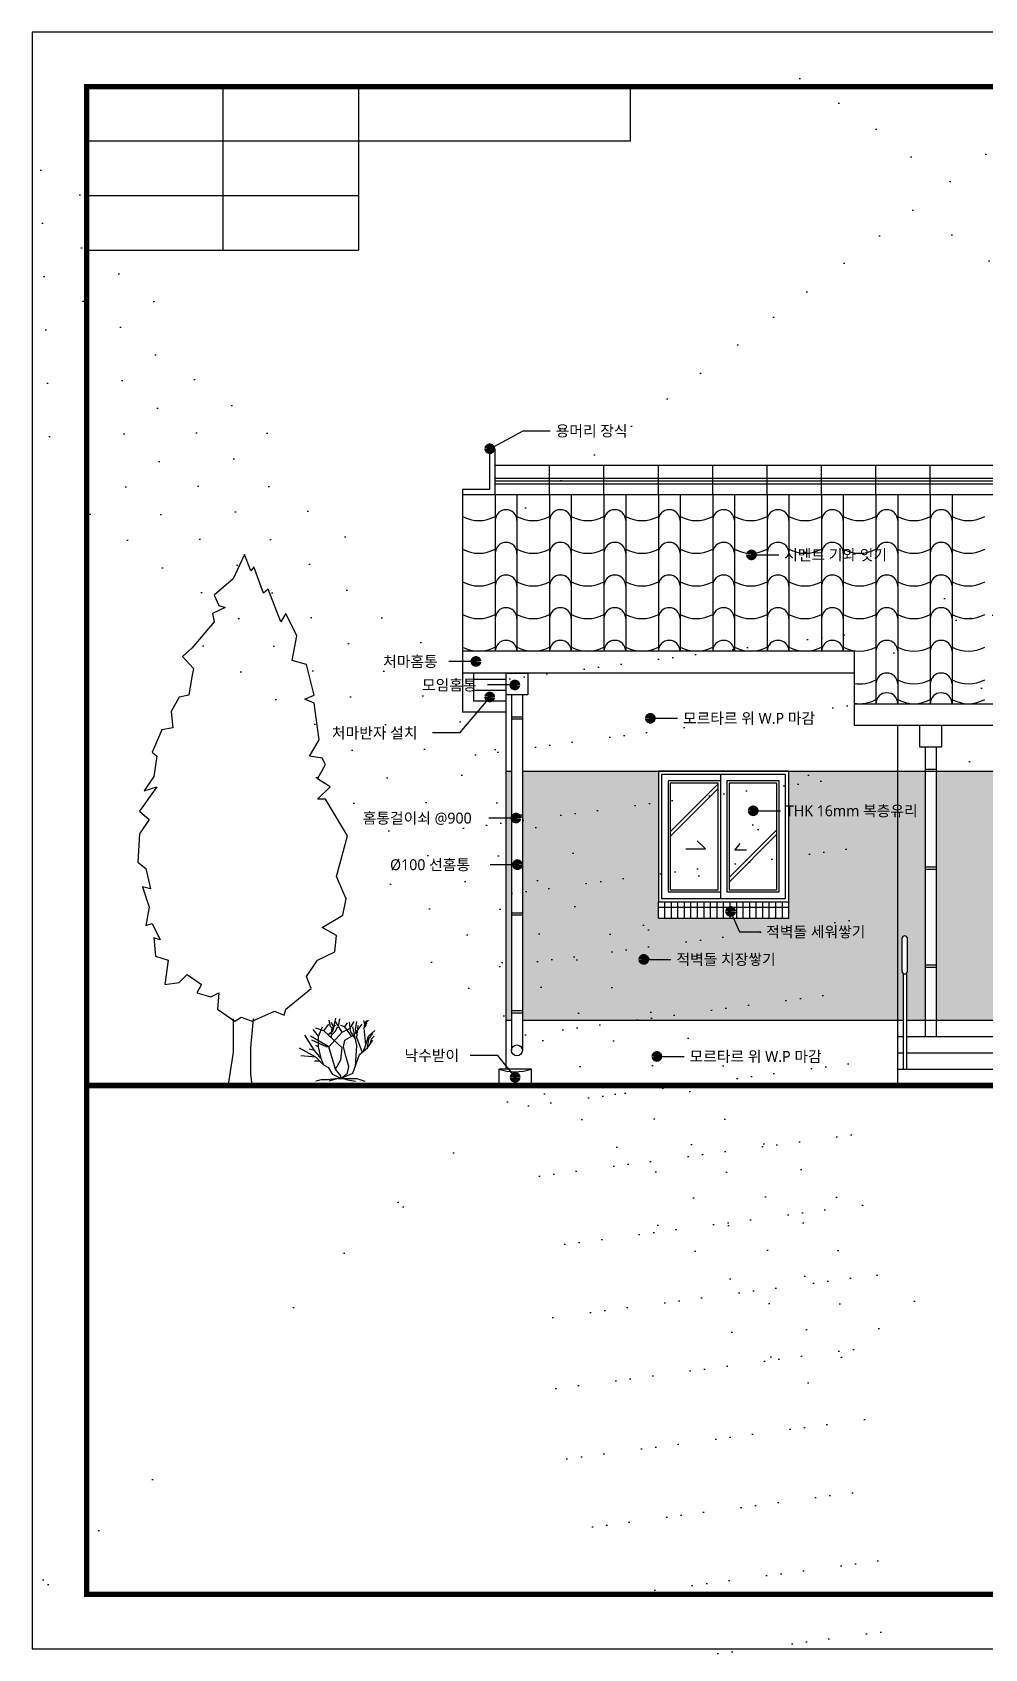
# Model space of a CAD drawing. Header units: millimetres. Extents: x 18875919977 to 37752253206, y 13263225700 to 26526468229.
# Drawn here: x 18876103577 to 18876112332, y 13263225700 to 13263240550 of the extents above; entities that cross this region are included whole.
import ezdxf

# ---------------------------------------------------------------- set-up
doc = ezdxf.new("R2010")
doc.units = ezdxf.units.MM
doc.header["$LTSCALE"] = 20
for name, color, linetype in [('2-Con', 2, 'Continuous'), ('3-ETC', 3, 'Continuous'), ('4-Win', 4, 'Continuous'), ('5-Fin', 5, 'Continuous'), ('6-Text', 7, 'Continuous')]:
    doc.layers.add(name, color=color, linetype=linetype)
doc.styles.get("Standard").update_dxf_attribs({"font": 'l_10646.ttf'})

# ---------------------------------------------------------------- blocks, each defined once
blk = doc.blocks.new('Tree - type 2 deciduous elevation')
blk.add_lwpolyline([(-2.754, 191.699), (-6.78, 182.851), (-13.682, 176.953), (-11.956, 173.266), (-9.656, 172.529), (-14.257, 170.317), (-13.682, 167.368), (-21.733, 157.783), (-25.184, 154.834), (-21.158, 150.41), (-21.733, 147.461), (-22.884, 140.825), (-26.334, 140.087), (-29.21, 134.926), (-28.635, 129.028), (-32.661, 128.291), (-36.111, 120.18), (-34.386, 118.706), (-35.536, 111.333), (-38.987, 106.171), (-34.386, 107.646), (-40.712, 98.798), (-37.261, 95.849), (-40.712, 90.688), (-41.287, 80.366), (-38.412, 78.154), (-36.686, 70.781), (-39.562, 71.518), (-37.261, 64.145), (-38.412, 57.509), (-36.111, 58.247), (-33.236, 52.348), (-35.536, 53.086), (-34.961, 46.45), (-30.36, 44.975), (-31.51, 36.128), (-26.334, 36.865), (-23.459, 39.814), (-18.283, 36.128), (-20.008, 33.178), (-14.832, 31.704), (-11.956, 33.178), (-12.531, 27.28), (-6.205, 22.856), (-3.905, 24.331), (0.121, 22.856), (8.173, 26.543), (11.624, 25.068), (12.199, 27.28), (21.4, 34.653), (19.675, 39.077), (23.701, 44.975), (30.027, 47.924), (30.602, 53.823), (25.426, 56.772), (32.903, 61.196), (34.053, 67.094), (30.602, 75.205), (34.628, 89.951), (26.576, 103.222), (23.701, 103.222), (28.302, 107.646), (23.701, 110.595), (26.576, 115.756), (25.426, 117.968), (20.825, 118.706), (24.276, 124.604), (22.551, 137.876), (19.1, 139.35), (22.551, 140.825), (19.675, 151.884), (14.499, 153.359), (16.224, 162.207), (12.199, 170.317), (10.473, 167.368), (5.872, 179.165), (4.147, 177.69), (0.696, 187.275), (-0.454, 185.8)], close=True)
for points in [[(-6.813, 23.669), (-6.813, 11.669), (-8.627, 0)], [(0.387, 23.669), (-0.576, 13.271), (-0.576, 3.686), (0, 0)]]:
    blk.add_lwpolyline(points)
blk = doc.blocks.new('Shrub - elevation')
for p, q in [((-16.8, 16.32), (-18.72, 18.72)), ((-14.88, 18.24), (-17.76, 19.2)), ((-16.8, 16.32), (-15.36, 19.68)), ((-14.88, 18.24), (-12.96, 20.64)), ((-8.16, 12), (-14.88, 18.24)), ((-13.325, 16.724), (-11.433, 18.289)), ((-12.96, 12.48), (-8.16, 17.76)), ((-12.471, 19.775), (-12.898, 22.044)), ((-11.677, 19.071), (-12.471, 19.775)), ((-11.28, 19.619), (-12.104, 21.184)), ((-12.043, 15.628), (-11.921, 18.836)), ((-11.982, 16.802), (-10.579, 18.054)), ((-11.921, 18.836), (-10.64, 20.401)), ((-11.433, 18.289), (-10.457, 22.749)), ((-10.579, 18.054), (-9.846, 19.697)), ((-8.16, 17.76), (-10.56, 21.6)), ((-9.48, 19.775), (-8.992, 22.592)), ((-7.2, 19.68), (-8.64, 20.16)), ((-8.16, 17.76), (-5.28, 19.2)), ((-7.2, 19.68), (-6.24, 21.12)), ((-4.8, 16.32), (-7.2, 19.68)), ((-5.086, 17.741), (-5.513, 21.34)), ((-5.28, 19.2), (-3.84, 21.6)), ((-3.377, 15.315), (-5.086, 17.819)), ((-2.88, 12.96), (-4.32, 19.68)), ((-3.84, 16.8), (-0.96, 20.64)), ((-3.377, 18.602), (-2.888, 21.575)), ((-2.766, 16.802), (-3.377, 18.602)), ((-2.88, 15.84), (-2.4, 20.16)), ((-0.508, 21.888), (-0.081, 20.558)), ((-0.203, 19.149), (0.102, 21.34)), ((0.346, 13.203), (-0.203, 19.149)), ((-0.142, 19.384), (0.59, 20.401)), ((-0.02, 20.01), (0.896, 21.105)), ((0.041, 20.714), (1.384, 22.044)), ((0.102, 21.34), (0.835, 21.888)), ((1.323, 16.254), (3.642, 18.289)), ((-17.76, 8.64), (-23.663, 11.961)), ((-18.24, 11.04), (-21.755, 16.655)), ((-12.96, 12.48), (-19.68, 16.32)), ((-13.92, 12.48), (-19.2, 14.88)), ((-16.8, 12.48), (-17.76, 12.96)), ((-16.8, 12.48), (-16.8, 16.32)), ((-15.84, 8.16), (-16.8, 12.48)), ((-12.96, 12.48), (-13.92, 12.48)), ((-10.56, 4.32), (-12.96, 12.48)), ((-8.64, 7.68), (-8.16, 12)), ((-7.68, 12.48), (-7.2, 14.88)), ((-6.72, 8.64), (-7.68, 12.48)), ((-7.2, 14.88), (-3.84, 16.8)), ((-3.36, 5.28), (-2.88, 12.96)), ((-0.96, 10.56), (-2.88, 15.84)), ((-1.92, 9.6), (0.96, 12)), ((-0.48, 10.8), (0.346, 13.203)), ((0.346, 13.203), (1.323, 16.254)), ((0.96, 12), (1.44, 15.36)), ((0.96, 12), (2.88, 14.88)), ((1.44, 15.36), (2.88, 17.28)), ((1.92, 13.44), (2.4, 15.36)), ((2.4, 15.36), (3.36, 16.32)), ((-17.76, 8.64), (-23.128, 9.222)), ((-18.24, 11.04), (-20.16, 11.52)), ((-15.84, 8.16), (-18.24, 11.04)), ((-16.32, 7.2), (-18.24, 7.2)), ((-14.88, 5.76), (-17.76, 8.64)), ((-14.88, 5.76), (-15.84, 8.16)), ((-10.56, 4.32), (-8.64, 7.68)), ((-5.76, 5.28), (-6.72, 8.64)), ((-4.32, 2.88), (-1.92, 9.6)), ((-15.84, 0.48), (-17.76, 0)), ((-13.44, 0.48), (-15.84, 0.48)), ((-12.96, 4.8), (-14.88, 5.76)), ((-9.6, 0.96), (-13.44, 0.48)), ((-11.52, 2.4), (-12.96, 4.8)), ((-9.6, 0.96), (-12.96, 0)), ((-8.64, 0.96), (-11.52, 2.4)), ((-8.64, 1.92), (-10.56, 4.32)), ((-9.6, 0.96), (-7.68, 0.96)), ((-8.64, 0.96), (-4.32, 2.88)), ((-8.64, 0.96), (-6.24, 2.88)), ((-8.64, 0.96), (-8.64, 1.92)), ((-8.64, 0.96), (-2.88, 0.96)), ((-7.68, 0.96), (-6.24, 0.48)), ((-6.24, 2.88), (-5.76, 5.28)), ((-6.24, 0.48), (-3.36, 0)), ((-2.88, 0.96), (0, 0))]:
    blk.add_line(p, q)

msp = doc.modelspace()

# ---------------------------------------------------------------- hatches: boundary and pattern name
at = {"layer": '3-ETC'}
h = msp.add_hatch(dxfattribs=at)
h.set_pattern_fill('_USER', color=256, scale=60, angle=90, pattern_type=0)
h.set_pattern_definition([(90, (18876109331.685, 13263232412.27), (-60, 4e-15), [])])
h.paths.add_polyline_path([(18876110531.68544, 13263232512.26816), (18876109331.68544, 13263232512.26816), (18876109331.68544, 13263232412.26816), (18876110531.68544, 13263232412.26816)])
h.paths.add_polyline_path([(18876110531.68544, 13263232562.26816), (18876109331.68544, 13263232562.26816), (18876109331.68544, 13263232512.26816), (18876110531.68544, 13263232512.26816)])
at = {"layer": '5-Fin'}
h = msp.add_hatch(dxfattribs=at)
h.set_pattern_fill('AR-SAND', color=256, scale=10)
edge = h.paths.add_edge_path()
edge.add_line((18876111531.68544, 13263231474.11114), (18876108081.68544, 13263231474.11114))
edge.add_line((18876108081.68544, 13263231474.11114), (18876108081.68544, 13263231197.08572))
edge.add_ellipse((18876108031.68544, 13263231197.08572), major_axis=(-50, 0), ratio=1, start_angle=0, end_angle=180, ccw=False)
edge.add_line((18876107981.68544, 13263231197.08572), (18876107981.68544, 13263231474.11114))
edge.add_line((18876107981.68544, 13263231474.11114), (18876107931.68544, 13263231474.11114))
edge.add_line((18876107931.68544, 13263231474.11114), (18876107931.68544, 13263231051.78342))
edge.add_line((18876107931.68544, 13263231051.78342), (18876107954.19755, 13263231024.11114))
edge.add_line((18876107954.19755, 13263231024.11114), (18876108165.21198, 13263231024.11114))
edge.add_line((18876108165.21198, 13263231024.11114), (18876108165.21198, 13263230874.11114))
edge.add_line((18876108165.21198, 13263230874.11114), (18876111531.68544, 13263230874.11114))
edge.add_line((18876111531.68544, 13263230874.11114), (18876111531.68544, 13263231474.11114))
h.paths.add_polyline_path([(18876109343.17488, 13263231141.21891, -1), (18876109293.17488, 13263231141.21891, -1)], flags=16)
h.paths.add_polyline_path([(18876111531.68544, 13263234183.8231), (18876111131.68544, 13263234183.8231), (18876111131.68544, 13263234663.82311), (18876108131.68544, 13263234663.82311), (18876108131.68544, 13263234463.82311), (18876108081.68544, 13263234463.82311), (18876108081.68544, 13263233762.26816), (18876111531.68544, 13263233762.26816)])
h.paths.add_polyline_path([(18876109232.90522, 13263234247.80581, -1), (18876109282.90522, 13263234247.80581, -1)], flags=16)
h.paths.add_polyline_path([(18876117031.68544, 13263234183.8231), (18876111934.8712, 13263234183.8231), (18876111934.8712, 13263233983.82311), (18876111884.8712, 13263233983.82311), (18876111884.8712, 13263233762.26816), (18876117031.68544, 13263233762.26816)])
h.paths.add_polyline_path([(18876121081.68544, 13263234463.82311), (18876121031.68544, 13263234463.82311), (18876121031.68544, 13263234663.82311), (18876117431.68544, 13263234663.82311), (18876117431.68544, 13263234183.8231), (18876117031.68544, 13263234183.8231), (18876117031.68544, 13263233762.26816), (18876121081.68544, 13263233762.26816)])
h.paths.add_polyline_path([(18876118577.90522, 13263234247.80581, -1), (18876118627.90522, 13263234247.80581, -1)], flags=16)
h.paths.add_polyline_path([(18876111784.8712, 13263233983.82311), (18876111734.8712, 13263233983.82311), (18876111734.8712, 13263234183.8231), (18876111531.68544, 13263234183.8231), (18876111531.68544, 13263233762.26816), (18876111784.8712, 13263233762.26816)])
h.paths.add_polyline_path([(18876121231.68544, 13263234463.82311), (18876121181.68544, 13263234463.82311), (18876121181.68544, 13263233762.26816), (18876121231.68544, 13263233762.26816)])
h.paths.add_polyline_path([(18876107981.68544, 13263234463.82311), (18876107931.68544, 13263234463.82311), (18876107931.68544, 13263233762.26816), (18876107981.68544, 13263233762.26816)])
h.paths.add_polyline_path([(18876121231.68544, 13263231474.11114), (18876121181.68544, 13263231474.11114), (18876121181.68544, 13263231541.97227), (18876121081.68544, 13263231541.97227), (18876121081.68544, 13263231474.11114), (18876117031.68544, 13263231474.11114), (18876117031.68544, 13263230874.11114), (18876120998.15891, 13263230874.11114), (18876120998.15891, 13263231024.11114), (18876121209.17333, 13263231024.11114), (18876121231.68544, 13263231051.78342)])
h.paths.add_polyline_path([(18876118428.31104, 13263231153.87406, -1), (18876118478.31104, 13263231153.87406, -1)], flags=16)
h.paths.add_polyline_path([(18876109589.89785, 13263231056.04999), (18876110985.10056, 13263231056.04999), (18876110985.10056, 13263231225.71215), (18876109589.89785, 13263231225.71215)], flags=24)
h.paths.add_polyline_path([(18876109529.62819, 13263234162.63689), (18876110924.83089, 13263234162.63689), (18876110924.83089, 13263234332.29905), (18876109529.62819, 13263234332.29905)], flags=24)
h.paths.add_polyline_path([(18876118874.62819, 13263234162.63689), (18876120269.83089, 13263234162.63689), (18876120269.83089, 13263234332.29905), (18876118874.62819, 13263234332.29905)], flags=24)
h.paths.add_polyline_path([(18876118725.03401, 13263231068.70514), (18876120120.23671, 13263231068.70514), (18876120120.23671, 13263231238.3673), (18876118725.03401, 13263231238.3673)], flags=24)
h = msp.add_hatch(dxfattribs=at)
h.set_pattern_fill('BRICK', color=256, scale=10)
h.paths.add_polyline_path([(18876109331.68544, 13263233762.26816), (18876108081.68544, 13263233762.26816), (18876108081.68544, 13263231474.11114), (18876111531.68544, 13263231474.11114), (18876111531.68544, 13263233762.26816), (18876110531.68544, 13263233762.26816), (18876110531.68544, 13263232562.26816), (18876110531.68544, 13263232412.26816), (18876109331.68544, 13263232412.26816), (18876109331.68544, 13263232562.26816)])
h.paths.add_polyline_path([(18876109222.73183, 13263232033.00423, -1), (18876109172.73183, 13263232033.00423, -1)], flags=16)
h.paths.add_polyline_path([(18876112781.68546, 13263233762.26816), (18876111884.8712, 13263233762.26816), (18876111884.8712, 13263231474.11114), (18876112781.68546, 13263231474.11114)])
h.paths.add_polyline_path([(18876116941.68544, 13263232224.11114, -1), (18876116991.68544, 13263232224.11114), (18876116991.68544, 13263232087.06796), (18876117031.68544, 13263232087.06796), (18876117031.68544, 13263233762.26816), (18876115781.68546, 13263233762.26816), (18876115781.68546, 13263231474.11114), (18876116951.68544, 13263231474.11114), (18876116951.68544, 13263231634.54743, -0.3891427999), (18876116928.84148, 13263231659.45429, -0.3891427999), (18876116951.68544, 13263231684.36115), (18876116951.68544, 13263231904.11114, -0.2360679775), (18876116941.68544, 13263231924.11114), (18876116941.68544, 13263232071.54856, -0.169015288), (18876116936.28514, 13263232087.06796, -0.169015288), (18876116941.68544, 13263232102.58735)])
h.paths.add_polyline_path([(18876116174.86517, 13263232847.73683, -1), (18876116124.86517, 13263232847.73683, -1)], flags=16)
h.paths.add_polyline_path([(18876117731.68544, 13263233762.26816), (18876117031.68544, 13263233762.26816), (18876117031.68544, 13263231474.11114), (18876121081.68544, 13263231474.11114), (18876121081.68544, 13263233762.26816), (18876120131.68544, 13263233762.26816), (18876120131.68544, 13263232562.26816), (18876120131.68544, 13263232412.26816), (18876117731.68544, 13263232412.26816), (18876117731.68544, 13263232562.26816)])
h.paths.add_polyline_path([(18876119493.80218, 13263231913.44446, -1), (18876119443.80218, 13263231913.44446, -1)], flags=16)
h.paths.add_polyline_path([(18876111784.8712, 13263233762.26816), (18876111531.68544, 13263233762.26816), (18876111531.68544, 13263231474.11114), (18876111581.68544, 13263231474.11114), (18876111581.68544, 13263231904.11114, -0.2360679775), (18876111571.68544, 13263231924.11114), (18876111571.68544, 13263232224.11114, -1), (18876111621.68544, 13263232224.11114), (18876111621.68544, 13263231924.11114, -0.2360679775), (18876111611.68544, 13263231904.11114), (18876111611.68544, 13263231474.11114), (18876111784.8712, 13263231474.11114)])
h.paths.add_polyline_path([(18876107981.68544, 13263233762.26816), (18876107931.68544, 13263233762.26816), (18876107931.68544, 13263233331.29851), (18876107981.68544, 13263233331.29851)])
h.paths.add_polyline_path([(18876107981.68544, 13263233331.29851), (18876107931.68544, 13263233331.29851), (18876107931.68544, 13263232902.96793), (18876107981.68544, 13263232902.96793)])
h.paths.add_polyline_path([(18876107981.68544, 13263232902.96793), (18876107931.68544, 13263232902.96793), (18876107931.68544, 13263231474.11114), (18876107981.68544, 13263231474.11114)])
h.paths.add_polyline_path([(18876117031.68544, 13263232087.06796), (18876116991.68544, 13263232087.06796), (18876116991.68544, 13263231924.11114, -0.2360679775), (18876116981.68544, 13263231904.11114), (18876116981.68544, 13263231659.45429), (18876117031.68544, 13263231659.45429)], flags=17)
h.paths.add_polyline_path([(18876117031.68544, 13263231659.45429), (18876116981.68544, 13263231659.45429), (18876116981.68544, 13263231474.11114), (18876117031.68544, 13263231474.11114)], flags=17)
h.paths.add_polyline_path([(18876121231.68544, 13263233762.26816), (18876121181.68544, 13263233762.26816), (18876121181.68544, 13263233331.29851), (18876121231.68544, 13263233331.29851)])
h.paths.add_polyline_path([(18876121231.68544, 13263233331.29851), (18876121181.68544, 13263233331.29851), (18876121181.68544, 13263232902.96793), (18876121231.68544, 13263232902.96793)])
h.paths.add_polyline_path([(18876121231.68544, 13263232902.96793), (18876121181.68544, 13263232902.96793), (18876121181.68544, 13263231474.11114), (18876121231.68544, 13263231474.11114)])
h.paths.add_polyline_path([(18876110475.61139, 13263233312.66102), (18876111886.2195, 13263233312.66102), (18876111886.2195, 13263233482.52588), (18876110475.61139, 13263233482.52588)], flags=9)
h.paths.add_polyline_path([(18876110294.19872, 13263232200.71359), (18876111363.32034, 13263232200.71359), (18876111363.32034, 13263232370.78116), (18876110294.19872, 13263232370.78116)], flags=24)
h.paths.add_polyline_path([(18876109469.38723, 13263231947.49747), (18876110538.50886, 13263231947.49747), (18876110538.50886, 13263232117.56504), (18876109469.38723, 13263232117.56504)], flags=24)
h.paths.add_polyline_path([(18876115746.95592, 13263233178.8501), (18876117157.56403, 13263233178.8501), (18876117157.56403, 13263233348.71497), (18876115746.95592, 13263233348.71497)], flags=9)
h.paths.add_polyline_path([(18876116421.52057, 13263232762.23007), (18876117490.6422, 13263232762.23007), (18876117490.6422, 13263232932.29764), (18876116421.52057, 13263232932.29764)], flags=9)
h.paths.add_polyline_path([(18876119543.29626, 13263233361.01578), (18876120953.90437, 13263233361.01578), (18876120953.90437, 13263233530.88065), (18876119543.29626, 13263233530.88065)], flags=25)
h.paths.add_polyline_path([(18876119361.88358, 13263232249.06835), (18876120431.00521, 13263232249.06835), (18876120431.00521, 13263232419.13592), (18876119361.88358, 13263232419.13592)], flags=24)
h.paths.add_polyline_path([(18876117225.56446, 13263231574.28537), (18876118502.86176, 13263231574.28537), (18876118502.86176, 13263231743.94753), (18876117225.56446, 13263231743.94753)], flags=24)
h.paths.add_polyline_path([(18876117233.00812, 13263232001.89904), (18876118196.92704, 13263232001.89904), (18876118196.92704, 13263232171.5612), (18876117233.00812, 13263232171.5612)], flags=24)
h.paths.add_polyline_path([(18876119740.45758, 13263231827.93771), (18876120809.57921, 13263231827.93771), (18876120809.57921, 13263231998.00528), (18876119740.45758, 13263231998.00528)], flags=24)
h = msp.add_hatch(dxfattribs=at)
h.set_pattern_fill('AR-SAND', color=256, scale=10)
edge = h.paths.add_edge_path()
edge.add_line((18876111531.68544, 13263231474.11114), (18876108081.68544, 13263231474.11114))
edge.add_line((18876108081.68544, 13263231474.11114), (18876108081.68544, 13263231197.08572))
edge.add_ellipse((18876108031.68544, 13263231197.08572), major_axis=(-50, 0), ratio=1, start_angle=0, end_angle=180, ccw=False)
edge.add_line((18876107981.68544, 13263231197.08572), (18876107981.68544, 13263231474.11114))
edge.add_line((18876107981.68544, 13263231474.11114), (18876107931.68544, 13263231474.11114))
edge.add_line((18876107931.68544, 13263231474.11114), (18876107931.68544, 13263231051.78342))
edge.add_line((18876107931.68544, 13263231051.78342), (18876107954.19755, 13263231024.11114))
edge.add_line((18876107954.19755, 13263231024.11114), (18876108165.21198, 13263231024.11114))
edge.add_line((18876108165.21198, 13263231024.11114), (18876108165.21198, 13263230874.11114))
edge.add_line((18876108165.21198, 13263230874.11114), (18876111531.68544, 13263230874.11114))
edge.add_line((18876111531.68544, 13263230874.11114), (18876111531.68544, 13263231474.11114))
h.paths.add_polyline_path([(18876109343.17488, 13263231141.21891, -1), (18876109293.17488, 13263231141.21891, -1)], flags=16)
h.paths.add_polyline_path([(18876109589.89785, 13263231056.04999), (18876110985.10056, 13263231056.04999), (18876110985.10056, 13263231225.71215), (18876109589.89785, 13263231225.71215)], flags=24)

# ---------------------------------------------------------------- linework, layer by layer
at = {"layer": '2-Con'}
for p, q in [((18876107531.68544, 13263236303.8231), (18876107531.68544, 13263234663.82311)), ((18876107531.68544, 13263236303.8231), (18876121631.68544, 13263236303.8231)), ((18876111131.68544, 13263234863.82311), (18876107531.68544, 13263234863.82311)), ((18876111131.68544, 13263234863.82311), (18876111131.68544, 13263234183.8231)), ((18876111131.68544, 13263234663.82311), (18876107531.68544, 13263234663.82311)), ((18876107931.68544, 13263231024.11114), (18876107931.68544, 13263234663.82311)), ((18876111131.68544, 13263234382.26816), (18876117431.68544, 13263234382.26816)), ((18876111131.68544, 13263234183.8231), (18876117431.68544, 13263234183.8231)), ((18876111531.68544, 13263230874.11114), (18876111531.68544, 13263234183.8231)), ((18876107931.68544, 13263233762.26816), (18876107981.68544, 13263233762.26816)), ((18876108081.68544, 13263233762.26816), (18876121081.68544, 13263233762.26816)), ((18876107931.68544, 13263231474.11114), (18876107981.68544, 13263231474.11114)), ((18876108081.68544, 13263231474.11114), (18876111581.68544, 13263231474.11114)), ((18876111611.68544, 13263231474.11114), (18876121081.68544, 13263231474.11114)), ((18876104076.56169, 13263230874.11114), (18876124076.56169, 13263230874.11114))]:
    msp.add_line(p, q, dxfattribs=at)
at = {"layer": '2-Con', "const_width": 50}
msp.add_lwpolyline([(18876104076.56169, 13263230874.11114), (18876124076.56169, 13263230874.11114)], dxfattribs=at)
at = {"layer": '3-ETC'}
for p, q in [((18876107781.68544, 13263236353.8231), (18876107781.68544, 13263236724.04349)), ((18876107781.68544, 13263236724.04349), (18876107831.68544, 13263236724.04349)), ((18876107831.68544, 13263236574.04349), (18876107831.68544, 13263236724.04349)), ((18876107831.68544, 13263236574.04349), (18876121331.68544, 13263236574.04349)), ((18876107831.68544, 13263236303.8231), (18876107831.68544, 13263236574.04349)), ((18876108331.68544, 13263236303.8231), (18876108331.68544, 13263236574.04349)), ((18876108831.68544, 13263236303.8231), (18876108831.68544, 13263236574.04349)), ((18876109331.68544, 13263236303.8231), (18876109331.68544, 13263236574.04349)), ((18876109831.68544, 13263236303.8231), (18876109831.68544, 13263236574.04349)), ((18876110331.68544, 13263236303.8231), (18876110331.68544, 13263236574.04349)), ((18876110831.68544, 13263236303.8231), (18876110831.68544, 13263236574.04349)), ((18876111331.68544, 13263236303.8231), (18876111331.68544, 13263236574.04349)), ((18876111831.68544, 13263236303.8231), (18876111831.68544, 13263236574.04349)), ((18876107831.68544, 13263236453.33991), (18876121331.68544, 13263236453.33991)), ((18876107831.68544, 13263236428.3399), (18876121331.68544, 13263236428.3399)), ((18876107831.68544, 13263236403.33991), (18876121331.68544, 13263236403.33991)), ((18876107531.68544, 13263236353.8231), (18876107781.68544, 13263236353.8231)), ((18876107531.68544, 13263236353.8231), (18876107531.68544, 13263236303.8231)), ((18876107831.68544, 13263236303.8231), (18876107831.68544, 13263234863.82311)), ((18876108031.68544, 13263236303.8231), (18876108031.68544, 13263234863.82311)), ((18876108031.68544, 13263236303.8231), (18876108031.68544, 13263234863.82311)), ((18876108331.68544, 13263236303.8231), (18876108331.68544, 13263234863.82311)), ((18876108531.68544, 13263236303.8231), (18876108531.68544, 13263234863.82311)), ((18876108531.68544, 13263236303.8231), (18876108531.68544, 13263234863.82311)), ((18876108831.68544, 13263236303.8231), (18876108831.68544, 13263234863.82311)), ((18876109031.68544, 13263236303.8231), (18876109031.68544, 13263234863.82311)), ((18876109031.68544, 13263236303.8231), (18876109031.68544, 13263234863.82311)), ((18876109331.68544, 13263236303.8231), (18876109331.68544, 13263234863.82311)), ((18876109531.68544, 13263236303.8231), (18876109531.68544, 13263234863.82311)), ((18876109531.68544, 13263236303.8231), (18876109531.68544, 13263234863.82311)), ((18876109831.68544, 13263236303.8231), (18876109831.68544, 13263234863.82311)), ((18876110031.68544, 13263236303.8231), (18876110031.68544, 13263234863.82311)), ((18876110031.68544, 13263236303.8231), (18876110031.68544, 13263234863.82311)), ((18876110331.68544, 13263236303.8231), (18876110331.68544, 13263234863.82311)), ((18876110531.68544, 13263236303.8231), (18876110531.68544, 13263234863.82311)), ((18876110531.68544, 13263236303.8231), (18876110531.68544, 13263234863.82311)), ((18876110831.68544, 13263236303.8231), (18876110831.68544, 13263234863.82311)), ((18876111031.68544, 13263236303.8231), (18876111031.68544, 13263234863.82311)), ((18876111031.68544, 13263236303.8231), (18876111031.68544, 13263234863.82311)), ((18876111331.68544, 13263236303.8231), (18876111331.68544, 13263234382.26816)), ((18876111531.68544, 13263236303.8231), (18876111531.68544, 13263234382.26816)), ((18876111531.68544, 13263236303.8231), (18876111531.68544, 13263234382.26816)), ((18876111831.68544, 13263236303.8231), (18876111831.68544, 13263234382.26816)), ((18876112031.68544, 13263236303.8231), (18876112031.68544, 13263234382.26816)), ((18876112031.68544, 13263236303.8231), (18876112031.68544, 13263234382.26816)), ((18876107631.68544, 13263234663.82311), (18876107631.68544, 13263234403.82311)), ((18876107931.68544, 13263234603.82311), (18876107631.68544, 13263234603.82311)), ((18876107931.68544, 13263234503.82311), (18876107631.68544, 13263234503.82311)), ((18876107981.68544, 13263234463.82311), (18876107981.68544, 13263231197.08572)), ((18876108081.68544, 13263234463.82311), (18876108081.68544, 13263231197.08572)), ((18876107931.68544, 13263234403.82311), (18876107631.68544, 13263234403.82311)), ((18876107981.68544, 13263234261.97227), (18876108081.68544, 13263234261.97227)), ((18876107981.68544, 13263234241.97227), (18876108081.68544, 13263234241.97227)), ((18876111784.8712, 13263233983.82311), (18876111784.8712, 13263231324.11114)), ((18876111884.8712, 13263233983.82311), (18876111884.8712, 13263231324.11114)), ((18876111784.8712, 13263233781.97227), (18876111884.8712, 13263233781.97227)), ((18876111784.8712, 13263233761.97227), (18876111884.8712, 13263233761.97227)), ((18876107981.68544, 13263233361.97227), (18876108081.68544, 13263233361.97227)), ((18876107981.68544, 13263233341.97227), (18876108081.68544, 13263233341.97227)), ((18876109766.24075, 13263233049.22607), (18876109687.13422, 13263233123.63285)), ((18876109584.7672, 13263233049.22607), (18876109766.24075, 13263233049.22607)), ((18876110036.14592, 13263233037.60193), (18876110084.99816, 13263233098.05701)), ((18876110143.17548, 13263233037.60193), (18876110036.14592, 13263233037.60193)), ((18876111784.8712, 13263232881.97227), (18876111884.8712, 13263232881.97227)), ((18876111784.8712, 13263232861.97227), (18876111884.8712, 13263232861.97227)), ((18876109331.68544, 13263232412.26816), (18876109331.68544, 13263232562.26816)), ((18876109331.68544, 13263232512.26816), (18876110531.68544, 13263232512.26816)), ((18876110531.68544, 13263232412.26816), (18876110531.68544, 13263232562.26816)), ((18876107981.68544, 13263232461.97227), (18876108081.68544, 13263232461.97227)), ((18876107981.68544, 13263232441.97227), (18876108081.68544, 13263232441.97227)), ((18876109331.68544, 13263232412.26816), (18876110531.68544, 13263232412.26816)), ((18876111571.68544, 13263231924.11114), (18876111571.68544, 13263232224.11114)), ((18876111621.68544, 13263231924.11114), (18876111621.68544, 13263232224.11114)), ((18876111784.8712, 13263231981.97227), (18876111884.8712, 13263231981.97227)), ((18876111784.8712, 13263231961.97227), (18876111884.8712, 13263231961.97227)), ((18876111581.68544, 13263231904.11114), (18876111581.68544, 13263231024.11114)), ((18876111611.68544, 13263231904.11114), (18876111611.68544, 13263231024.11114)), ((18876107981.68544, 13263231561.97227), (18876108081.68544, 13263231561.97227)), ((18876107981.68544, 13263231541.97227), (18876108081.68544, 13263231541.97227))]:
    msp.add_line(p, q, dxfattribs=at)
for points in [[(18876107931.68544, 13263234663.82311), (18876108131.68544, 13263234663.82311), (18876108131.68544, 13263234463.82311), (18876107931.68544, 13263234463.82311)], [(18876111734.8712, 13263234183.82311), (18876111934.8712, 13263234183.82311), (18876111934.8712, 13263233983.82311), (18876111734.8712, 13263233983.82311)], [(18876107865.21198, 13263230874.11114), (18876108165.21198, 13263230874.11114), (18876108165.21198, 13263231024.11114), (18876107865.21198, 13263231024.11114)]]:
    msp.add_lwpolyline(points, close=True, dxfattribs=at)
for centre, radius, start, end in [((18876111596.68544, 13263232224.11114), 25, 0, 180), ((18876111596.68544, 13263231924.11114), 25, 180, 0), ((18876108015.21198, 13263231503.75595), 502.55263, 252.633896152, 287.366103018)]:
    msp.add_arc(centre, radius, start, end, dxfattribs=at)
msp.add_ellipse((18876108031.68544, 13263231197.08572), major_axis=(-50, 0), ratio=1, dxfattribs=at)
at = {"layer": '4-Win'}
for p, q in [((18876110531.68544, 13263233762.26816), (18876109331.68544, 13263233762.26816)), ((18876109331.68544, 13263233762.26816), (18876109331.68544, 13263232562.26816)), ((18876110501.68544, 13263233732.26816), (18876109361.68544, 13263233732.26816)), ((18876109361.68544, 13263233732.26816), (18876109361.68544, 13263232592.26816)), ((18876109901.68544, 13263233732.26816), (18876109901.68544, 13263232592.26816)), ((18876110501.68544, 13263232592.26816), (18876110501.68544, 13263233732.26816)), ((18876110531.68544, 13263232562.26816), (18876110531.68544, 13263233762.26816)), ((18876109961.68544, 13263233672.26816), (18876109961.68544, 13263232652.26816)), ((18876109331.68544, 13263232562.26816), (18876110531.68544, 13263232562.26816)), ((18876109361.68544, 13263232592.26816), (18876110501.68544, 13263232592.26816))]:
    msp.add_line(p, q, dxfattribs=at)
for points in [[(18876109901.68544, 13263233672.26816), (18876109421.68544, 13263233672.26816), (18876109421.68544, 13263232652.26816), (18876109901.68544, 13263232652.26816)], [(18876109961.68544, 13263232652.26816), (18876110441.68544, 13263232652.26816), (18876110441.68544, 13263233672.26816), (18876109961.68544, 13263233672.26816)]]:
    msp.add_lwpolyline(points, dxfattribs=at)
at = {"layer": '5-Fin'}
for p, q in [((18876109441.68544, 13263233204.69456), (18876109881.68544, 13263233644.69457)), ((18876109441.68544, 13263233162.26816), (18876109881.68544, 13263233602.26816)), ((18876109981.68544, 13263232784.69467), (18876110421.68544, 13263233224.69467)), ((18876109981.68544, 13263232742.26826), (18876110421.68544, 13263233182.26826))]:
    msp.add_line(p, q, dxfattribs=at)
for points in [[(18876109881.68544, 13263232672.26816), (18876109881.68544, 13263233652.26816), (18876109441.68544, 13263233652.26816), (18876109441.68544, 13263232672.26816)], [(18876109981.68544, 13263233652.26816), (18876109981.68544, 13263232672.26816), (18876110421.68544, 13263232672.26816), (18876110421.68544, 13263233652.26816)]]:
    msp.add_lwpolyline(points, close=True, dxfattribs=at)
for centre, radius, start, end in [((18876107681.68544, 13263236373.13499), 309.31188, 240.991006409, 299.008993591), ((18876107931.68544, 13263236063.82153), 100, 0.000874264, 179.999125736), ((18876108181.68544, 13263236373.13499), 309.31188, 240.991006409, 299.008993591), ((18876108431.68544, 13263236063.82153), 100, 0.000874264, 179.999125736), ((18876108681.68544, 13263236373.13499), 309.31188, 240.991006409, 299.008993591), ((18876108931.68544, 13263236063.82153), 100, 0.000874264, 179.999125736), ((18876109181.68544, 13263236373.13499), 309.31188, 240.991006409, 299.008993591), ((18876109431.68544, 13263236063.82153), 100, 0.000874264, 179.999125736), ((18876109681.68544, 13263236373.13499), 309.31188, 240.991006409, 299.008993591), ((18876109931.68544, 13263236063.82153), 100, 0.000874264, 179.999125736), ((18876110181.68544, 13263236373.13499), 309.31188, 240.991006409, 299.008993591), ((18876110431.68544, 13263236063.82153), 100, 0.000874264, 179.999125736), ((18876110681.68544, 13263236373.13499), 309.31188, 240.991006409, 299.008993591), ((18876110931.68544, 13263236063.82153), 100, 0.000874264, 179.999125736), ((18876111181.68544, 13263236373.13499), 309.31188, 240.991006409, 299.008993591), ((18876111431.68544, 13263236063.82153), 100, 0.000874264, 179.999125736), ((18876111681.68544, 13263236373.13499), 309.31188, 240.991006409, 299.008993591), ((18876111931.68544, 13263236063.82153), 100, 0.000874264, 179.999125736), ((18876112181.68544, 13263236373.13499), 309.31188, 240.991006409, 299.008993591), ((18876107681.68544, 13263236073.13499), 309.31188, 240.991006409, 299.008993591), ((18876107931.68544, 13263235763.82153), 100, 0.000874264, 179.999125736), ((18876108181.68544, 13263236073.13499), 309.31188, 240.991006409, 299.008993591), ((18876108431.68544, 13263235763.82153), 100, 0.000874264, 179.999125736), ((18876108681.68544, 13263236073.13499), 309.31188, 240.991006409, 299.008993591), ((18876108931.68544, 13263235763.82153), 100, 0.000874264, 179.999125736), ((18876109181.68544, 13263236073.13499), 309.31188, 240.991006409, 299.008993591), ((18876109431.68544, 13263235763.82153), 100, 0.000874264, 179.999125736), ((18876109681.68544, 13263236073.13499), 309.31188, 240.991006409, 299.008993591), ((18876109931.68544, 13263235763.82153), 100, 0.000874264, 179.999125736), ((18876110181.68544, 13263236073.13499), 309.31188, 240.991006409, 299.008993591), ((18876110431.68544, 13263235763.82153), 100, 0.000874264, 179.999125736), ((18876110681.68544, 13263236073.13499), 309.31188, 240.991006409, 299.008993591), ((18876110931.68544, 13263235763.82153), 100, 0.000874264, 179.999125736), ((18876111181.68544, 13263236073.13499), 309.31188, 240.991006409, 299.008993591), ((18876111431.68544, 13263235763.82153), 100, 0.000874264, 179.999125736), ((18876111681.68544, 13263236073.13499), 309.31188, 240.991006409, 299.008993591), ((18876111931.68544, 13263235763.82153), 100, 0.000874264, 179.999125736), ((18876112181.68544, 13263236073.13499), 309.31188, 240.991006409, 299.008993591), ((18876107681.68544, 13263235773.13499), 309.31188, 240.991006409, 299.008993591), ((18876107931.68544, 13263235463.82153), 100, 0.000874264, 179.999125736), ((18876108181.68544, 13263235773.13499), 309.31188, 240.991006409, 299.008993591), ((18876108431.68544, 13263235463.82153), 100, 0.000874264, 179.999125736), ((18876108681.68544, 13263235773.13499), 309.31188, 240.991006409, 299.008993591), ((18876108931.68544, 13263235463.82153), 100, 0.000874264, 179.999125736), ((18876109181.68544, 13263235773.13499), 309.31188, 240.991006409, 299.008993591), ((18876109431.68544, 13263235463.82153), 100, 0.000874264, 179.999125736), ((18876109681.68544, 13263235773.13499), 309.31188, 240.991006409, 299.008993591), ((18876109931.68544, 13263235463.82153), 100, 0.000874264, 179.999125736), ((18876110181.68544, 13263235773.13499), 309.31188, 240.991006409, 299.008993591), ((18876110431.68544, 13263235463.82153), 100, 0.000874264, 179.999125736), ((18876110681.68544, 13263235773.13499), 309.31188, 240.991006409, 299.008993591), ((18876110931.68544, 13263235463.82153), 100, 0.000874264, 179.999125736), ((18876111181.68544, 13263235773.13499), 309.31188, 240.991006409, 299.008993591), ((18876111431.68544, 13263235463.82153), 100, 0.000874264, 179.999125736), ((18876111681.68544, 13263235773.13499), 309.31188, 240.991006409, 299.008993591), ((18876111931.68544, 13263235463.82153), 100, 0.000874264, 179.999125736), ((18876112181.68544, 13263235773.13499), 309.31188, 240.991006409, 299.008993591), ((18876107681.68544, 13263235473.13499), 309.31188, 240.991006409, 299.008993591), ((18876107931.68544, 13263235163.82153), 100, 0.000874264, 179.999125736), ((18876108181.68544, 13263235473.13499), 309.31188, 240.991006409, 299.008993591), ((18876108431.68544, 13263235163.82153), 100, 0.000874264, 179.999125736), ((18876108681.68544, 13263235473.13499), 309.31188, 240.991006409, 299.008993591), ((18876108931.68544, 13263235163.82153), 100, 0.000874264, 179.999125736), ((18876109181.68544, 13263235473.13499), 309.31188, 240.991006409, 299.008993591), ((18876109431.68544, 13263235163.82153), 100, 0.000874264, 179.999125736), ((18876109681.68544, 13263235473.13499), 309.31188, 240.991006409, 299.008993591), ((18876109931.68544, 13263235163.82153), 100, 0.000874264, 179.999125736), ((18876110181.68544, 13263235473.13499), 309.31188, 240.991006409, 299.008993591), ((18876110431.68544, 13263235163.82153), 100, 0.000874264, 179.999125736), ((18876110681.68544, 13263235473.13499), 309.31188, 240.991006409, 299.008993591), ((18876110931.68544, 13263235163.82153), 100, 0.000874264, 179.999125736), ((18876111181.68544, 13263235473.13499), 309.31188, 240.991006409, 299.008993591), ((18876111431.68544, 13263235163.82153), 100, 0.000874264, 179.999125736), ((18876111681.68544, 13263235473.13499), 309.31188, 240.991006409, 299.008993591), ((18876111931.68544, 13263235163.82153), 100, 0.000874264, 179.999125736), ((18876112181.68544, 13263235473.13499), 309.31188, 240.991006409, 299.008993591), ((18876107681.68544, 13263235173.13499), 309.31188, 240.991006409, 299.008993591), ((18876107931.68544, 13263234863.82153), 100, 0.000874264, 179.999125736), ((18876108181.68544, 13263235173.13499), 309.31188, 240.991006409, 299.008993591), ((18876108431.68544, 13263234863.82153), 100, 0.000874264, 179.999125736), ((18876108681.68544, 13263235173.13499), 309.31188, 240.991006409, 299.008993591), ((18876108931.68544, 13263234863.82153), 100, 0.000874264, 179.999125736), ((18876109181.68544, 13263235173.13499), 309.31188, 240.991006409, 299.008993591), ((18876109431.68544, 13263234863.82153), 100, 0.000874264, 179.999125736), ((18876109681.68544, 13263235173.13499), 309.31188, 240.991006409, 299.008993591), ((18876109931.68544, 13263234863.82153), 100, 0.000874264, 179.999125736), ((18876110181.68544, 13263235173.13499), 309.31188, 240.991006409, 299.008993591), ((18876110431.68544, 13263234863.82153), 100, 0.000874264, 179.999125736), ((18876110681.68544, 13263235173.13499), 309.31188, 240.991006409, 299.008993591), ((18876110931.68544, 13263234863.82153), 100, 0.000874264, 179.999125736), ((18876111181.68544, 13263235173.13499), 309.31188, 240.991006409, 299.008993591), ((18876111431.68544, 13263234863.82153), 100, 0.000874264, 179.999125736), ((18876111681.68544, 13263235173.13499), 309.31188, 240.991006409, 299.008993591), ((18876111931.68544, 13263234863.82153), 100, 0.000874264, 179.999125736), ((18876112181.68544, 13263235173.13499), 309.31188, 240.991006409, 299.008993591), ((18876111181.6856, 13263234873.13499), 309.31188, 260.697338658, 299.008993591), ((18876111431.68544, 13263234563.82153), 100, 0.000874264, 179.999125736), ((18876111681.68544, 13263234873.13499), 309.31188, 240.991006409, 299.008993591), ((18876111931.68544, 13263234563.82153), 100, 0.000874264, 179.999125736), ((18876112181.68544, 13263234873.13499), 309.31188, 240.991006409, 299.008993591), ((18876111431.68544, 13263234382.26664), 100, 0.000874264, 179.999125736), ((18876111931.68544, 13263234382.26664), 100, 0.000874264, 179.999125736), ((18876111181.6856, 13263234691.5801), 309.31188, 260.697338658, 299.008993591), ((18876111681.68544, 13263234691.5801), 309.31188, 240.991006409, 299.008993591), ((18876112181.68544, 13263234691.5801), 309.31188, 240.991006409, 299.008993591)]:
    msp.add_arc(centre, radius, start, end, dxfattribs=at)
at = {"layer": '6-Text'}
for p, q in [((18876109076.56169, 13263240050.20454), (18876104076.56169, 13263240050.20454)), ((18876104076.56169, 13263240050.20454), (18876104076.56169, 13263238550.20454)), ((18876105326.56169, 13263240050.20454), (18876105326.56169, 13263238550.20454)), ((18876106576.56169, 13263240050.20454), (18876106576.56169, 13263238550.20454)), ((18876109076.56169, 13263239550.20454), (18876109076.56169, 13263240050.20454)), ((18876109076.56169, 13263239550.20454), (18876104076.56169, 13263239550.20454)), ((18876104076.56169, 13263239050.20454), (18876106576.56169, 13263239050.20454)), ((18876104076.56169, 13263238550.20454), (18876106576.56169, 13263238550.20454)), ((18876107781.68544, 13263236724.04349), (18876108087.90538, 13263236888.16591)), ((18876108087.90538, 13263236888.16591), (18876108337.90538, 13263236888.16591)), ((18876110187.90522, 13263235749.36075), (18876110437.90522, 13263235749.36075)), ((18876107654.83494, 13263234770.19012), (18876107404.83494, 13263234770.19012)), ((18876107531.68544, 13263234663.82311), (18876107531.68544, 13263234303.82311)), ((18876107781.68544, 13263234443.49813), (18876107505.0206, 13263234113.64483)), ((18876108012.43615, 13263234553.88727), (18876107762.43615, 13263234553.88727)), ((18876107931.68544, 13263234303.82311), (18876107531.68544, 13263234303.82311)), ((18876109257.90522, 13263234247.80581), (18876109507.90522, 13263234247.80581)), ((18876107505.0206, 13263234113.64483), (18876107255.0206, 13263234113.64483)), ((18876110203.9222, 13263233398.13399), (18876110453.9222, 13263233398.13399)), ((18876108021.84768, 13263233331.29851), (18876107771.84768, 13263233331.29851)), ((18876108036.47832, 13263232902.96793), (18876107786.47832, 13263232902.96793)), ((18876109995.81067, 13263232473.47925), (18876110076.24252, 13263232286.22034)), ((18876110076.24252, 13263232286.22034), (18876110275.14346, 13263232286.22034)), ((18876109197.73183, 13263232033.00423), (18876109447.73183, 13263232033.00423)), ((18876111531.68544, 13263231324.11114), (18876111581.68544, 13263231324.11114)), ((18876111611.68544, 13263231324.11114), (18876117031.68544, 13263231324.11114)), ((18876111531.68544, 13263231174.11114), (18876111581.68544, 13263231174.11114)), ((18876111611.68544, 13263231174.11114), (18876117031.68544, 13263231174.11114)), ((18876107851.82912, 13263231149.9442), (18876107601.82912, 13263231149.9442)), ((18876107851.82912, 13263231149.9442), (18876108015.21198, 13263230949.11114)), ((18876109318.17488, 13263231141.21891), (18876109568.17488, 13263231141.21891)), ((18876111531.68544, 13263231024.11114), (18876117031.68544, 13263231024.11114))]:
    msp.add_line(p, q, dxfattribs=at)
msp.add_lwpolyline([(18876103576.56169, 13263225700.20454), (18876124576.56169, 13263225700.20454), (18876124576.56169, 13263240550.20454), (18876103576.56169, 13263240550.20454)], close=True, dxfattribs=at)
at = {"layer": '6-Text', "const_width": 50}
msp.add_lwpolyline([(18876104076.56169, 13263226200.20454), (18876124076.56169, 13263226200.20454), (18876124076.56169, 13263240050.20454), (18876104076.56169, 13263240050.20454)], close=True, dxfattribs=at)
for points in [[(18876107756.68544, 13263236724.04349, 1), (18876107806.68544, 13263236724.04349, 1)], [(18876110162.90522, 13263235749.36075, 1), (18876110212.90522, 13263235749.36075, 1)], [(18876107679.83494, 13263234770.19012, -1), (18876107629.83494, 13263234770.19012, -1)], [(18876108037.43615, 13263234553.88727, -1), (18876107987.43615, 13263234553.88727, -1)], [(18876107806.68544, 13263234443.49813, -1), (18876107756.68544, 13263234443.49813, -1)], [(18876109232.90522, 13263234247.80581, 1), (18876109282.90522, 13263234247.80581, 1)], [(18876110178.9222, 13263233398.13399, 1), (18876110228.9222, 13263233398.13399, 1)], [(18876108046.84768, 13263233331.29851, -1), (18876107996.84768, 13263233331.29851, -1)], [(18876108061.47832, 13263232902.96793, -1), (18876108011.47832, 13263232902.96793, -1)], [(18876109970.81067, 13263232473.47925, 1), (18876110020.81067, 13263232473.47925, 1)], [(18876109172.73183, 13263232033.00423, 1), (18876109222.73183, 13263232033.00423, 1)], [(18876109293.17488, 13263231141.21891, 1), (18876109343.17488, 13263231141.21891, 1)], [(18876108040.21198, 13263230949.11114, -1), (18876107990.21198, 13263230949.11114, -1)]]:
    msp.add_lwpolyline(points, format="xyb", close=True, dxfattribs=at)

# ---------------------------------------------------------------- block references
at = {"layer": '6-Text', "xscale": 25.4, "yscale": 25.4, "zscale": 25.4}
for name, p in [('Tree - type 2 deciduous elevation', (18876105595.92177, 13263230884.08608)), ('Shrub - elevation', (18876106633.11362, 13263230914.05859))]:
    msp.add_blockref(name, p, dxfattribs=at)

# ---------------------------------------------------------------- texts
at = {"layer": '6-Text'}
for s, p in [('용머리 장식', (18876108387.90538, 13263236838.16591)), ('시멘트 기와 잇기', (18876110487.90522, 13263235699.36075)), ('처마홈통', (18876106801.32143, 13263234720.19012)), ('모임홈통', (18876107158.92264, 13263234503.88727)), ('모르타르 위 W.P 마감', (18876109557.90522, 13263234197.80581)), ('처마반자 설치', (18876106330.96654, 13263234063.64483)), ('홈통걸이쇠 @900', (18876106613.60443, 13263233281.29851)), ('THK 16mm 복층유리', (18876110503.9222, 13263233348.13399)), ('%%C100 선홈통', (18876106864.99183, 13263232852.96793)), ('적벽돌 세워쌓기', (18876110322.54331, 13263232236.22034)), ('적벽돌 치장쌓기', (18876109497.73183, 13263231983.00423)), ('낙수받이', (18876106998.31561, 13263231099.9442)), ('모르타르 위 W.P 마감', (18876109618.17488, 13263231091.21891))]:
    msp.add_text(s, height=100, dxfattribs=at).set_placement(p)

doc.saveas('drawing.dxf')
